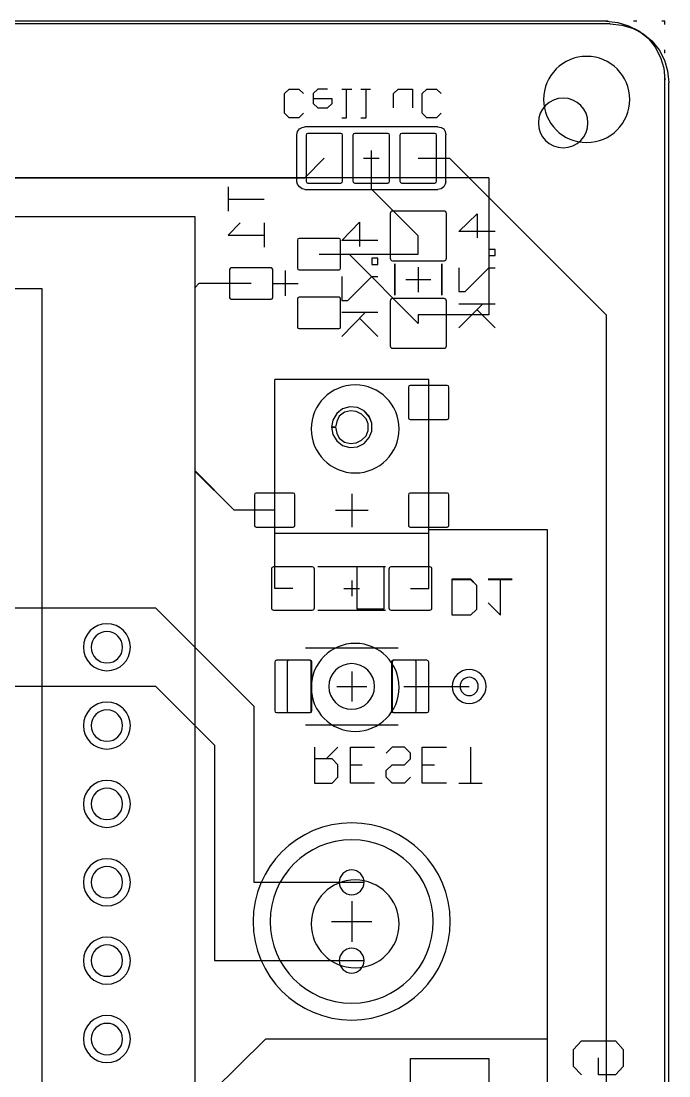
# Model space of a CAD drawing. Extents: x 82 to 213, y 78 to 137.
# Drawn here: x 191.46 to 212.47, y 102.75 to 136.94 of the extents above; entities that cross this region are included whole.
import ezdxf

# ---------------------------------------------------------------- set-up
doc = ezdxf.new("R2010")
doc.units = 0
for name, color, linetype in [('Circuit_2013-04-18', 7, 'CONTINUOUS'), ('Circuit_2013-08-08', 7, 'CONTINUOUS'), ('Cutout', 7, 'CONTINUOUS'), ('Holes', 7, 'CONTINUOUS'), ('Holes_Screws', 7, 'CONTINUOUS')]:
    doc.layers.add(name, color=color, linetype=linetype)

msp = doc.modelspace()

# ---------------------------------------------------------------- linework, layer by layer
at = {"layer": 'Circuit_2013-04-18', "color": 7}
for points in [[(210.439, 136.941278), (83.481333, 136.941278)], [(210.439, 136.941278), (210.82, 136.898944), (211.158667, 136.793111), (211.497333, 136.623778), (211.793667, 136.390944), (212.0265, 136.094611), (212.195833, 135.755944), (212.301667, 135.417278), (212.344, 135.036278)], [(212.344, 80.468611), (212.344, 135.036278)], [(209.846333, 133.639278), (209.846333, 133.639278)], [(203.432833, 130.701344), (203.432833, 129.253544), (203.432833, 129.253544)], [(205.180353, 130.781778), (203.505647, 130.781778)], [(205.253167, 129.253544), (205.253167, 130.701344)], [(200.427167, 129.841978), (200.427167, 128.927578), (200.427167, 128.927578)], [(201.775272, 129.892778), (200.476062, 129.892778)], [(201.824167, 128.927578), (201.824167, 129.841978)], [(199.573938, 128.940278), (198.274728, 128.940278)], [(203.505647, 129.173111), (205.180353, 129.173111)], [(204.343, 128.961444), (204.343, 128.178278)], [(198.225833, 128.889478), (198.225833, 127.975078), (198.225833, 127.975078)], [(199.622833, 127.975078), (199.622833, 128.889478)], [(200.025, 128.855611), (200.025, 128.030111)], [(200.476062, 128.876778), (201.775272, 128.876778)], [(199.601667, 128.432278), (200.448333, 128.432278)], [(203.940833, 128.559278), (204.745167, 128.559278)], [(198.274728, 127.924278), (199.573938, 127.924278)], [(200.427167, 127.936978), (200.427167, 127.022578), (200.427167, 127.022578)], [(201.775272, 127.987778), (200.476062, 127.987778)], [(201.824167, 127.022578), (201.824167, 127.936978)], [(205.180353, 127.945444), (203.505647, 127.945444)], [(203.432833, 127.865011), (203.432833, 126.417211), (203.432833, 126.417211)], [(205.253167, 126.417211), (205.253167, 127.865011)], [(200.476062, 126.971778), (201.775272, 126.971778)], [(203.505647, 126.336778), (205.180353, 126.336778)], [(204.0255, 125.075244), (204.0255, 124.084644), (204.0255, 124.084644)], [(205.28534, 125.130278), (204.077993, 125.130278)], [(205.337833, 124.084644), (205.337833, 125.075244)], [(201.527833, 123.775611), (201.570167, 123.542778), (201.697167, 123.331111), (201.887667, 123.182944), (202.1205, 123.119444), (202.3745, 123.140611), (202.586167, 123.246444), (202.7555, 123.436944), (202.840167, 123.648611), (202.840167, 123.902611), (202.7555, 124.135444), (202.586167, 124.304778), (202.3745, 124.410611), (202.1205, 124.431778), (201.887667, 124.368278), (201.697167, 124.220111), (201.570167, 124.008444), (201.527833, 123.775611), (201.654833, 123.775611), (201.697167, 123.585111), (201.781833, 123.415778), (201.951167, 123.288778), (202.141667, 123.246444), (202.332167, 123.267611), (202.5015, 123.352278), (202.649667, 123.500444), (202.713167, 123.669778), (202.713167, 123.881444), (202.649667, 124.050778), (202.5015, 124.198944), (202.332167, 124.283611), (202.141667, 124.304778), (201.951167, 124.262444), (201.781833, 124.135444), (201.697167, 123.966111), (201.654833, 123.775611), (201.527833, 123.775611), (201.527833, 123.775611)], [(204.077993, 124.029611), (205.28534, 124.029611)], [(199.030167, 121.582744), (199.030167, 120.592144), (199.030167, 120.592144)], [(200.290007, 121.637778), (199.08266, 121.637778)], [(200.3425, 120.592144), (200.3425, 121.582744)], [(202.184, 121.616611), (202.184, 120.537111)], [(204.0255, 121.582744), (204.0255, 120.592144), (204.0255, 120.592144)], [(205.28534, 121.637778), (204.077993, 121.637778)], [(205.337833, 120.592144), (205.337833, 121.582744)], [(201.654833, 121.087444), (202.713167, 121.087444)], [(199.08266, 120.537111), (200.290007, 120.537111)], [(204.077993, 120.537111), (205.28534, 120.537111)], [(199.5805, 119.176094), (199.5805, 117.918794), (199.5805, 117.918794)], [(200.90765, 119.245944), (199.65035, 119.245944)], [(200.9775, 117.918794), (200.9775, 119.176094)], [(202.353333, 117.891278), (203.242333, 117.891278), (203.242333, 119.245944), (202.353333, 119.245944), (202.353333, 117.891278), (202.353333, 117.891278)], [(203.3905, 119.176094), (203.3905, 117.918794), (203.3905, 117.918794)], [(204.71765, 119.245944), (203.46035, 119.245944)], [(204.7875, 117.918794), (204.7875, 119.176094)], [(202.184, 118.801444), (202.184, 118.293444)], [(201.93, 118.547444), (202.438, 118.547444)], [(199.65035, 117.848944), (200.90765, 117.848944)], [(203.46035, 117.848944), (204.71765, 117.848944)], [(194.7545, 116.642444), (194.7545, 116.642444)], [(195.0085, 116.642444), (195.0085, 116.642444)], [(200.0885, 116.168311), (200.0885, 114.576578), (200.0885, 114.576578)], [(200.840552, 116.219111), (200.140782, 116.219111)], [(200.892833, 114.576578), (200.892833, 116.168311)], [(203.475167, 116.168311), (203.475167, 114.576578), (203.475167, 114.576578)], [(204.227218, 116.219111), (203.527448, 116.219111)], [(204.2795, 114.576578), (204.2795, 116.168311)], [(202.184, 115.859278), (202.184, 114.885611)], [(201.697167, 115.372444), (202.670833, 115.372444)], [(206.290333, 115.372444), (206.290333, 115.372444)], [(206.544333, 115.372444), (206.544333, 115.372444)], [(200.140782, 114.525778), (200.840552, 114.525778)], [(203.527448, 114.525778), (204.227218, 114.525778)], [(194.7545, 114.102444), (194.7545, 114.102444)], [(195.0085, 114.102444), (195.0085, 114.102444)], [(194.7545, 111.562444), (194.7545, 111.562444)], [(195.0085, 111.562444), (195.0085, 111.562444)], [(194.7545, 109.022444), (194.7545, 109.022444)], [(195.0085, 109.022444), (195.0085, 109.022444)], [(202.184, 108.408611), (202.184, 107.096278)], [(201.527833, 107.752444), (202.840167, 107.752444)], [(194.7545, 106.482444), (194.7545, 106.482444)], [(195.0085, 106.482444), (195.0085, 106.482444)], [(194.7545, 103.942444), (194.7545, 103.942444)], [(195.0085, 103.942444), (195.0085, 103.942444)]]:
    msp.add_lwpolyline(points, dxfattribs=at)
at = {"layer": 'Circuit_2013-04-18', "color": 1}
for points in [[(192.193333, 136.941278), (192.0875, 136.941278)], [(193.1035, 136.941278), (193.018833, 136.941278)], [(194.034833, 136.941278), (193.929, 136.941278)], [(194.945, 136.941278), (194.839167, 136.941278)], [(195.855167, 136.941278), (195.749333, 136.941278)], [(196.7865, 136.941278), (196.680667, 136.941278)], [(197.696667, 136.941278), (197.590833, 136.941278)], [(198.606833, 136.941278), (198.501, 136.941278)], [(199.517, 136.941278), (199.411167, 136.941278)], [(200.448333, 136.941278), (200.3425, 136.941278)], [(201.3585, 136.941278), (201.252667, 136.941278)], [(202.268667, 136.941278), (202.162833, 136.941278)], [(203.178833, 136.941278), (203.073, 136.941278)], [(204.110167, 136.941278), (204.004333, 136.941278)], [(205.020333, 136.941278), (204.9145, 136.941278)], [(205.9305, 136.941278), (205.824667, 136.941278)], [(206.840667, 136.941278), (206.756, 136.941278)], [(207.772, 136.941278), (207.666167, 136.941278)], [(208.682167, 136.941278), (208.576333, 136.941278)], [(209.592333, 136.941278), (209.4865, 136.941278)], [(210.5025, 136.941278), (210.417833, 136.941278)], [(211.433833, 136.941278), (211.328, 136.941278)], [(212.344, 136.835444), (212.344, 136.941278), (212.238167, 136.941278)], [(212.344, 135.904111), (212.344, 136.009944)], [(212.344, 134.972778), (212.344, 135.099778)], [(212.344, 134.062611), (212.344, 134.168444)], [(212.344, 133.131278), (212.344, 133.237111)], [(212.344, 132.199944), (212.344, 132.326944)], [(206.629, 131.861278), (160.549167, 131.861278)], [(206.629, 131.861278), (206.629, 127.416278), (204.343, 127.416278), (204.343, 127.141111)], [(198.1835, 131.564944), (198.1835, 130.781778)], [(212.344, 131.289778), (212.344, 131.395611)], [(199.347667, 131.162778), (198.1835, 131.162778)], [(206.840667, 130.125611), (205.655333, 130.125611), (206.248, 130.697111), (206.248, 129.913944)], [(197.104, 84.913611), (197.104, 130.591278), (151.405167, 130.591278), (151.405167, 84.913611), (197.104, 84.913611)], [(198.5645, 130.400778), (198.1835, 129.998611), (199.347667, 129.998611)], [(199.347667, 130.400778), (199.347667, 129.617611)], [(212.344, 130.358444), (212.344, 130.464278)], [(201.125667, 129.384778), (204.343, 129.384778), (204.343, 129.977444)], [(206.840667, 129.532944), (206.629, 129.532944), (206.629, 129.342444), (206.840667, 129.342444), (206.840667, 129.532944)], [(212.344, 129.427111), (212.344, 129.532944)], [(203.581, 128.051278), (203.581, 129.067278)], [(205.105, 128.051278), (205.105, 129.067278)], [(205.655333, 128.940278), (205.655333, 128.178278), (205.867, 128.178278), (206.629, 128.940278), (206.840667, 128.940278)], [(212.344, 128.495778), (212.344, 128.622778)], [(199.686333, 121.087444), (198.374, 121.087444), (197.104, 122.357444), (197.104, 128.305278), (197.231, 128.432278)], [(198.924333, 128.432278), (197.231, 128.432278)], [(205.655333, 127.776111), (206.840667, 127.776111)], [(206.4385, 127.776111), (205.655333, 126.992944)], [(206.248, 127.585611), (206.840667, 126.992944)], [(212.344, 127.585611), (212.344, 127.691444)], [(212.344, 126.654278), (212.344, 126.760111)], [(212.344, 125.722944), (212.344, 125.849944)], [(199.686333, 120.325444), (199.686333, 125.320778)], [(204.681667, 125.320778), (199.686333, 125.320778)], [(204.681667, 120.325444), (204.681667, 125.320778)], [(212.344, 124.812778), (212.344, 124.918611)], [(212.344, 123.881444), (212.344, 123.987278)], [(212.344, 122.950111), (212.344, 123.077111)], [(212.344, 122.039944), (212.344, 122.145778)], [(200.279, 118.547444), (199.686333, 118.547444), (199.686333, 121.087444)], [(208.534, 120.452444), (204.681667, 120.452444), (204.681667, 121.087444)], [(212.344, 121.108611), (212.344, 121.214444)], [(204.089, 118.547444), (204.681667, 118.547444), (204.681667, 120.452444)], [(208.534, 103.942444), (208.534, 120.452444)], [(204.681667, 120.325444), (199.686333, 120.325444)], [(212.344, 120.177278), (212.344, 120.304278)], [(212.344, 119.267111), (212.344, 119.372944)], [(203.284667, 119.245944), (201.083333, 119.245944)], [(205.443667, 117.679611), (205.443667, 118.864944), (206.036333, 118.864944), (206.226833, 118.653278), (206.226833, 117.870111), (206.036333, 117.679611), (205.443667, 117.679611)], [(206.607833, 118.081778), (207.01, 117.679611), (207.01, 118.864944)], [(206.607833, 118.864944), (207.391, 118.864944)], [(212.344, 118.335778), (212.344, 118.441611)], [(195.834, 117.912444), (181.864, 117.912444), (172.995167, 109.022444)], [(195.834, 117.912444), (199.009, 114.737444), (199.009, 109.022444), (202.184, 109.022444)], [(201.083333, 117.848944), (203.284667, 117.848944)], [(212.344, 117.404444), (212.344, 117.510278)], [(200.681167, 116.621278), (203.686833, 116.621278)], [(212.344, 116.473111), (212.344, 116.600111)], [(212.344, 115.562944), (212.344, 115.668778)], [(195.834, 115.372444), (181.229, 115.372444), (172.995167, 107.117444)], [(195.834, 115.372444), (197.739, 113.467444), (197.739, 106.482444), (202.184, 106.482444)], [(202.924833, 115.372444), (202.924833, 115.372444)], [(203.877333, 115.372444), (205.994, 115.372444)], [(212.344, 114.631611), (212.344, 114.737444)], [(200.681167, 114.123611), (203.686833, 114.123611)], [(212.344, 113.700278), (212.344, 113.827278)], [(200.9775, 113.403944), (200.9775, 112.239778), (201.549, 112.239778), (201.7395, 112.430278), (201.7395, 112.832444), (201.549, 113.022944), (200.9775, 113.022944)], [(201.3585, 113.022944), (201.7395, 113.403944)], [(202.924833, 112.239778), (202.141667, 112.239778), (202.141667, 113.403944), (202.924833, 113.403944)], [(204.089, 112.430278), (203.8985, 112.239778), (203.496333, 112.239778), (203.305833, 112.430278), (203.305833, 112.641944), (203.496333, 112.832444), (203.8985, 112.832444), (204.089, 113.022944), (204.089, 113.213444), (203.8985, 113.403944), (203.496333, 113.403944), (203.305833, 113.213444)], [(205.253167, 112.239778), (204.47, 112.239778), (204.47, 113.403944), (205.253167, 113.403944)], [(206.036333, 113.403944), (206.036333, 112.239778)], [(212.344, 112.790111), (212.344, 112.895944)], [(202.141667, 112.832444), (202.522667, 112.832444)], [(204.47, 112.832444), (204.872167, 112.832444)], [(205.655333, 112.239778), (206.417333, 112.239778)], [(212.344, 111.858778), (212.344, 111.964611)], [(212.344, 110.927444), (212.344, 111.054444)], [(212.344, 110.017278), (212.344, 110.123111)], [(212.344, 109.085944), (212.344, 109.191778)], [(212.344, 108.154611), (212.344, 108.281611)], [(204.829833, 107.752444), (204.829833, 107.752444)], [(205.380167, 107.752444), (205.380167, 107.752444)], [(212.344, 107.244444), (212.344, 107.350278)], [(212.344, 106.313111), (212.344, 106.418944)], [(212.344, 105.381778), (212.344, 105.487611)], [(212.344, 104.450444), (212.344, 104.577444)], [(208.534, 87.453611), (208.534, 103.942444), (199.39, 103.942444), (194.2465, 98.862444)], [(209.634667, 102.778278), (209.380667, 103.053444), (209.380667, 103.603778), (209.634667, 103.878944), (210.735333, 103.878944), (210.989333, 103.603778), (210.989333, 103.053444), (210.735333, 102.778278), (210.185, 102.778278), (210.185, 103.328611)], [(212.344, 103.540278), (212.344, 103.646111)], [(204.089, 100.767444), (204.089, 103.307444), (206.629, 103.307444), (206.629, 100.767444)]]:
    msp.add_lwpolyline(points, dxfattribs=at)
at = {"layer": 'Circuit_2013-04-18', "color": 3}
for points in [[(201.803, 109.022444), (202.586167, 109.022444), (202.586167, 109.022444)], [(201.803, 106.482444), (202.586167, 106.482444), (202.586167, 106.482444)]]:
    msp.add_lwpolyline(points, dxfattribs=at)
at = {"layer": 'Circuit_2013-04-18', "color": 7}
for points in [[(209.042, 134.443611), (208.597779, 134.443611), (208.237667, 134.083498), (208.237667, 133.639278)], [(209.846333, 133.639278), (209.846333, 134.083498), (209.486221, 134.443611), (209.042, 134.443611)], [(208.237667, 133.639278), (208.237667, 133.195057), (208.597779, 132.834944), (209.042, 132.834944)], [(209.042, 132.834944), (209.486221, 132.834944), (209.846333, 133.195057), (209.846333, 133.639278)], [(203.505647, 130.781778), (203.465433, 130.781778), (203.432833, 130.745766), (203.432833, 130.701344)], [(205.253167, 130.701344), (205.253167, 130.745766), (205.220567, 130.781778), (205.180353, 130.781778)], [(200.476062, 129.892778), (200.449053, 129.892778), (200.427167, 129.870031), (200.427167, 129.841978)], [(201.824167, 129.841978), (201.824167, 129.870031), (201.802266, 129.892778), (201.775272, 129.892778)], [(198.274728, 128.940278), (198.24772, 128.940278), (198.225833, 128.917531), (198.225833, 128.889478)], [(199.622833, 128.889478), (199.622833, 128.917531), (199.600933, 128.940278), (199.573938, 128.940278)], [(200.427167, 128.927578), (200.427167, 128.899525), (200.449067, 128.876778), (200.476062, 128.876778)], [(201.775272, 128.876778), (201.80228, 128.876778), (201.824167, 128.899525), (201.824167, 128.927578)], [(203.432833, 129.253544), (203.432833, 129.209123), (203.465433, 129.173111), (203.505647, 129.173111)], [(205.180353, 129.173111), (205.220567, 129.173111), (205.253167, 129.209123), (205.253167, 129.253544)], [(198.225833, 127.975078), (198.225833, 127.947025), (198.247734, 127.924278), (198.274728, 127.924278)], [(199.573938, 127.924278), (199.600947, 127.924278), (199.622833, 127.947025), (199.622833, 127.975078)], [(200.476062, 127.987778), (200.449053, 127.987778), (200.427167, 127.965031), (200.427167, 127.936978)], [(201.824167, 127.936978), (201.824167, 127.965031), (201.802266, 127.987778), (201.775272, 127.987778)], [(203.505647, 127.945444), (203.465433, 127.945444), (203.432833, 127.909433), (203.432833, 127.865011)], [(205.253167, 127.865011), (205.253167, 127.909433), (205.220567, 127.945444), (205.180353, 127.945444)], [(200.427167, 127.022578), (200.427167, 126.994525), (200.449067, 126.971778), (200.476062, 126.971778)], [(201.775272, 126.971778), (201.80228, 126.971778), (201.824167, 126.994525), (201.824167, 127.022578)], [(203.432833, 126.417211), (203.432833, 126.372789), (203.465433, 126.336778), (203.505647, 126.336778)], [(205.180353, 126.336778), (205.220567, 126.336778), (205.253167, 126.372789), (205.253167, 126.417211)], [(204.077993, 125.130278), (204.049001, 125.130278), (204.0255, 125.10564), (204.0255, 125.075244)], [(205.337833, 125.075244), (205.337833, 125.105637), (205.314324, 125.130278), (205.28534, 125.130278)], [(204.0255, 124.084644), (204.0255, 124.054249), (204.049009, 124.029611), (204.077993, 124.029611)], [(205.28534, 124.029611), (205.314333, 124.029611), (205.337833, 124.054249), (205.337833, 124.084644)], [(199.08266, 121.637778), (199.053667, 121.637778), (199.030167, 121.61314), (199.030167, 121.582744)], [(200.3425, 121.582744), (200.3425, 121.613137), (200.318991, 121.637778), (200.290007, 121.637778)], [(204.077993, 121.637778), (204.049001, 121.637778), (204.0255, 121.61314), (204.0255, 121.582744)], [(205.337833, 121.582744), (205.337833, 121.613137), (205.314324, 121.637778), (205.28534, 121.637778)], [(199.030167, 120.592144), (199.030167, 120.561749), (199.053676, 120.537111), (199.08266, 120.537111)], [(200.290007, 120.537111), (200.318999, 120.537111), (200.3425, 120.561749), (200.3425, 120.592144)], [(204.0255, 120.592144), (204.0255, 120.561749), (204.049009, 120.537111), (204.077993, 120.537111)], [(205.28534, 120.537111), (205.314333, 120.537111), (205.337833, 120.561749), (205.337833, 120.592144)], [(199.65035, 119.245944), (199.611773, 119.245944), (199.5805, 119.214671), (199.5805, 119.176094)], [(200.9775, 119.176094), (200.9775, 119.214671), (200.946227, 119.245944), (200.90765, 119.245944)], [(203.46035, 119.245944), (203.421773, 119.245944), (203.3905, 119.214671), (203.3905, 119.176094)], [(204.7875, 119.176094), (204.7875, 119.214671), (204.756227, 119.245944), (204.71765, 119.245944)], [(199.5805, 117.918794), (199.5805, 117.880217), (199.611773, 117.848944), (199.65035, 117.848944)], [(200.90765, 117.848944), (200.946227, 117.848944), (200.9775, 117.880217), (200.9775, 117.918794)], [(203.3905, 117.918794), (203.3905, 117.880217), (203.421773, 117.848944), (203.46035, 117.848944)], [(204.71765, 117.848944), (204.756227, 117.848944), (204.7875, 117.880217), (204.7875, 117.918794)], [(194.2465, 117.404444), (193.825659, 117.404444), (193.4845, 117.063286), (193.4845, 116.642444)], [(195.0085, 116.642444), (195.0085, 117.063286), (194.667341, 117.404444), (194.2465, 117.404444)], [(194.2465, 117.150444), (193.96594, 117.150444), (193.7385, 116.923004), (193.7385, 116.642444)], [(194.7545, 116.642444), (194.7545, 116.923004), (194.52706, 117.150444), (194.2465, 117.150444)], [(193.4845, 116.642444), (193.4845, 116.221603), (193.825659, 115.880444), (194.2465, 115.880444)], [(193.7385, 116.642444), (193.7385, 116.361885), (193.96594, 116.134444), (194.2465, 116.134444)], [(194.2465, 115.880444), (194.667341, 115.880444), (195.0085, 116.221603), (195.0085, 116.642444)], [(194.2465, 116.134444), (194.52706, 116.134444), (194.7545, 116.361885), (194.7545, 116.642444)], [(200.140782, 116.219111), (200.111908, 116.219111), (200.0885, 116.196364), (200.0885, 116.168311)], [(200.892833, 116.168311), (200.892833, 116.196364), (200.869437, 116.219111), (200.840552, 116.219111)], [(203.527448, 116.219111), (203.498574, 116.219111), (203.475167, 116.196364), (203.475167, 116.168311)], [(204.2795, 116.168311), (204.2795, 116.196364), (204.256104, 116.219111), (204.227218, 116.219111)], [(205.994, 115.922778), (205.690058, 115.922778), (205.443667, 115.676384), (205.443667, 115.372444)], [(206.544333, 115.372444), (206.544333, 115.676384), (206.297939, 115.922778), (205.994, 115.922778)], [(205.994, 115.668778), (205.830339, 115.668778), (205.697667, 115.536105), (205.697667, 115.372444)], [(206.290333, 115.372444), (206.290333, 115.536105), (206.157661, 115.668778), (205.994, 115.668778)], [(205.443667, 115.372444), (205.443667, 115.068502), (205.690058, 114.822111), (205.994, 114.822111)], [(205.697667, 115.372444), (205.697667, 115.208784), (205.830339, 115.076111), (205.994, 115.076111)], [(205.994, 114.822111), (206.297939, 114.822111), (206.544333, 115.068502), (206.544333, 115.372444)], [(205.994, 115.076111), (206.157661, 115.076111), (206.290333, 115.208784), (206.290333, 115.372444)], [(194.2465, 114.864444), (193.825659, 114.864444), (193.4845, 114.523286), (193.4845, 114.102444)], [(194.2465, 114.610444), (193.96594, 114.610444), (193.7385, 114.383004), (193.7385, 114.102444)], [(195.0085, 114.102444), (195.0085, 114.523286), (194.667341, 114.864444), (194.2465, 114.864444)], [(194.7545, 114.102444), (194.7545, 114.383004), (194.52706, 114.610444), (194.2465, 114.610444)], [(200.0885, 114.576578), (200.0885, 114.548525), (200.111896, 114.525778), (200.140782, 114.525778)], [(200.840552, 114.525778), (200.869426, 114.525778), (200.892833, 114.548525), (200.892833, 114.576578)], [(203.475167, 114.576578), (203.475167, 114.548525), (203.498563, 114.525778), (203.527448, 114.525778)], [(204.227218, 114.525778), (204.256092, 114.525778), (204.2795, 114.548525), (204.2795, 114.576578)], [(193.4845, 114.102444), (193.4845, 113.681603), (193.825659, 113.340444), (194.2465, 113.340444)], [(193.7385, 114.102444), (193.7385, 113.821885), (193.96594, 113.594444), (194.2465, 113.594444)], [(194.2465, 113.340444), (194.667341, 113.340444), (195.0085, 113.681603), (195.0085, 114.102444)], [(194.2465, 113.594444), (194.52706, 113.594444), (194.7545, 113.821885), (194.7545, 114.102444)], [(194.2465, 112.324444), (193.825659, 112.324444), (193.4845, 111.983286), (193.4845, 111.562444)], [(195.0085, 111.562444), (195.0085, 111.983286), (194.667341, 112.324444), (194.2465, 112.324444)], [(194.2465, 112.070444), (193.96594, 112.070444), (193.7385, 111.843004), (193.7385, 111.562444)], [(194.7545, 111.562444), (194.7545, 111.843004), (194.52706, 112.070444), (194.2465, 112.070444)], [(193.4845, 111.562444), (193.4845, 111.141603), (193.825659, 110.800444), (194.2465, 110.800444)], [(193.7385, 111.562444), (193.7385, 111.281885), (193.96594, 111.054444), (194.2465, 111.054444)], [(194.2465, 110.800444), (194.667341, 110.800444), (195.0085, 111.141603), (195.0085, 111.562444)], [(194.2465, 111.054444), (194.52706, 111.054444), (194.7545, 111.281885), (194.7545, 111.562444)], [(194.2465, 109.784444), (193.825659, 109.784444), (193.4845, 109.443286), (193.4845, 109.022444)], [(195.0085, 109.022444), (195.0085, 109.443286), (194.667341, 109.784444), (194.2465, 109.784444)], [(194.2465, 109.530444), (193.96594, 109.530444), (193.7385, 109.303004), (193.7385, 109.022444)], [(194.7545, 109.022444), (194.7545, 109.303004), (194.52706, 109.530444), (194.2465, 109.530444)], [(202.184, 109.424611), (201.961891, 109.424611), (201.781833, 109.244553), (201.781833, 109.022444)], [(202.586167, 109.022444), (202.586167, 109.244553), (202.406109, 109.424611), (202.184, 109.424611)], [(193.4845, 109.022444), (193.4845, 108.601603), (193.825659, 108.260444), (194.2465, 108.260444)], [(193.7385, 109.022444), (193.7385, 108.741885), (193.96594, 108.514444), (194.2465, 108.514444)], [(194.2465, 108.260444), (194.667341, 108.260444), (195.0085, 108.601603), (195.0085, 109.022444)], [(194.2465, 108.514444), (194.52706, 108.514444), (194.7545, 108.741885), (194.7545, 109.022444)], [(201.781833, 109.022444), (201.781833, 108.800333), (201.961891, 108.620278), (202.184, 108.620278)], [(202.184, 108.620278), (202.406109, 108.620278), (202.586167, 108.800333), (202.586167, 109.022444)], [(194.2465, 107.244444), (193.825659, 107.244444), (193.4845, 106.903286), (193.4845, 106.482444)], [(195.0085, 106.482444), (195.0085, 106.903286), (194.667341, 107.244444), (194.2465, 107.244444)], [(194.2465, 106.990444), (193.96594, 106.990444), (193.7385, 106.763004), (193.7385, 106.482444)], [(194.7545, 106.482444), (194.7545, 106.763004), (194.52706, 106.990444), (194.2465, 106.990444)], [(202.184, 106.884611), (201.961891, 106.884611), (201.781833, 106.704553), (201.781833, 106.482444)], [(202.586167, 106.482444), (202.586167, 106.704553), (202.406109, 106.884611), (202.184, 106.884611)], [(193.4845, 106.482444), (193.4845, 106.061603), (193.825659, 105.720444), (194.2465, 105.720444)], [(193.7385, 106.482444), (193.7385, 106.201885), (193.96594, 105.974444), (194.2465, 105.974444)], [(194.2465, 105.720444), (194.667341, 105.720444), (195.0085, 106.061603), (195.0085, 106.482444)], [(194.2465, 105.974444), (194.52706, 105.974444), (194.7545, 106.201885), (194.7545, 106.482444)], [(201.781833, 106.482444), (201.781833, 106.260333), (201.961891, 106.080278), (202.184, 106.080278)], [(202.184, 106.080278), (202.406109, 106.080278), (202.586167, 106.260333), (202.586167, 106.482444)], [(194.2465, 104.704444), (193.825659, 104.704444), (193.4845, 104.363286), (193.4845, 103.942444)], [(195.0085, 103.942444), (195.0085, 104.363286), (194.667341, 104.704444), (194.2465, 104.704444)], [(194.2465, 104.450444), (193.96594, 104.450444), (193.7385, 104.223004), (193.7385, 103.942444)], [(194.7545, 103.942444), (194.7545, 104.223004), (194.52706, 104.450444), (194.2465, 104.450444)], [(193.4845, 103.942444), (193.4845, 103.521603), (193.825659, 103.180444), (194.2465, 103.180444)], [(193.7385, 103.942444), (193.7385, 103.661885), (193.96594, 103.434444), (194.2465, 103.434444)], [(194.2465, 103.180444), (194.667341, 103.180444), (195.0085, 103.521603), (195.0085, 103.942444)], [(194.2465, 103.434444), (194.52706, 103.434444), (194.7545, 103.661885), (194.7545, 103.942444)]]:
    msp.add_open_spline(points, degree=3, dxfattribs=at)
at = {"layer": 'Circuit_2013-04-18', "color": 1}
for points in [[(202.184, 116.113278), (201.774848, 116.113278), (201.443167, 115.781596), (201.443167, 115.372444)], [(202.924833, 115.372444), (202.924833, 115.781596), (202.593152, 116.113278), (202.184, 116.113278)], [(201.443167, 115.372444), (201.443167, 114.963293), (201.774848, 114.631611), (202.184, 114.631611)], [(202.184, 114.631611), (202.593152, 114.631611), (202.924833, 114.963293), (202.924833, 115.372444)], [(202.184, 110.948611), (200.418804, 110.948611), (198.987833, 109.51764), (198.987833, 107.752444)], [(205.380167, 107.752444), (205.380167, 109.51764), (203.949193, 110.948611), (202.184, 110.948611)], [(202.184, 110.398278), (200.722746, 110.398278), (199.538167, 109.213698), (199.538167, 107.752444)], [(204.829833, 107.752444), (204.829833, 109.213698), (203.645254, 110.398278), (202.184, 110.398278)], [(198.987833, 107.752444), (198.987833, 105.987249), (200.418804, 104.556278), (202.184, 104.556278)], [(199.538167, 107.752444), (199.538167, 106.291191), (200.722746, 105.106611), (202.184, 105.106611)], [(202.184, 104.556278), (203.949193, 104.556278), (205.380167, 105.987249), (205.380167, 107.752444)], [(202.184, 105.106611), (203.645254, 105.106611), (204.829833, 106.291191), (204.829833, 107.752444)]]:
    msp.add_open_spline(points, degree=3, dxfattribs=at)
at = {"layer": 'Circuit_2013-08-08', "color": 7}
for points in [[(210.439, 136.941278), (83.481333, 136.941278)], [(210.439, 136.941278), (210.82, 136.898944), (211.158667, 136.793111), (211.497333, 136.623778), (211.793667, 136.390944), (212.0265, 136.094611), (212.195833, 135.755944), (212.301667, 135.417278), (212.344, 135.036278)], [(212.344, 80.468611), (212.344, 135.036278)], [(211.201, 134.401278), (211.201, 134.401278)], [(200.702333, 133.244308), (200.702333, 131.748248), (200.702333, 131.748248)], [(201.8284, 133.300611), (200.7616, 133.300611)], [(201.887667, 131.748248), (201.887667, 133.244308)], [(202.226333, 133.244308), (202.226333, 131.748248), (202.226333, 131.748248)], [(203.3524, 133.300611), (202.2856, 133.300611)], [(203.411667, 131.748248), (203.411667, 133.244308)], [(203.750333, 133.244308), (203.750333, 131.748248), (203.750333, 131.748248)], [(204.8764, 133.300611), (203.8096, 133.300611)], [(204.935667, 131.748248), (204.935667, 133.244308)], [(202.819, 132.750278), (202.819, 132.242278)], [(202.565, 132.496278), (203.073, 132.496278)], [(200.7616, 131.691944), (201.8284, 131.691944)], [(202.2856, 131.691944), (203.3524, 131.691944)], [(203.8096, 131.691944), (204.8764, 131.691944)], [(203.432833, 130.701344), (203.432833, 129.253544), (203.432833, 129.253544)], [(205.180353, 130.781778), (203.505647, 130.781778)], [(205.253167, 129.253544), (205.253167, 130.701344)], [(200.427167, 129.841978), (200.427167, 128.927578), (200.427167, 128.927578)], [(201.775272, 129.892778), (200.476062, 129.892778)], [(201.824167, 128.927578), (201.824167, 129.841978)], [(199.573938, 128.940278), (198.274728, 128.940278)], [(203.505647, 129.173111), (205.180353, 129.173111)], [(204.343, 128.961444), (204.343, 128.157111)], [(198.225833, 128.889478), (198.225833, 127.975078), (198.225833, 127.975078)], [(199.622833, 127.975078), (199.622833, 128.889478)], [(200.025, 128.855611), (200.025, 128.030111)], [(200.476062, 128.876778), (201.775272, 128.876778)], [(199.601667, 128.432278), (200.448333, 128.432278)], [(203.940833, 128.559278), (204.745167, 128.559278)], [(198.274728, 127.924278), (199.573938, 127.924278)], [(200.427167, 127.936978), (200.427167, 127.022578), (200.427167, 127.022578)], [(201.775272, 127.987778), (200.476062, 127.987778)], [(201.824167, 127.022578), (201.824167, 127.936978)], [(205.180353, 127.945444), (203.505647, 127.945444)], [(203.432833, 127.865011), (203.432833, 126.417211), (203.432833, 126.417211)], [(205.253167, 126.417211), (205.253167, 127.865011)], [(200.476062, 126.971778), (201.775272, 126.971778)], [(203.505647, 126.336778), (205.180353, 126.336778)], [(204.0255, 125.075244), (204.0255, 124.084644), (204.0255, 124.084644)], [(205.28534, 125.130278), (204.077993, 125.130278)], [(205.337833, 124.084644), (205.337833, 125.075244)], [(201.527833, 123.775611), (201.570167, 123.542778), (201.697167, 123.331111), (201.887667, 123.182944), (202.1205, 123.119444), (202.3745, 123.140611), (202.586167, 123.246444), (202.7555, 123.436944), (202.840167, 123.648611), (202.840167, 123.902611), (202.7555, 124.114278), (202.586167, 124.304778), (202.3745, 124.410611), (202.1205, 124.431778), (201.887667, 124.368278), (201.697167, 124.220111), (201.570167, 124.008444), (201.527833, 123.775611), (201.654833, 123.775611), (201.697167, 123.585111), (201.781833, 123.415778), (201.951167, 123.288778), (202.141667, 123.246444), (202.332167, 123.267611), (202.5015, 123.352278), (202.649667, 123.500444), (202.713167, 123.669778), (202.713167, 123.881444), (202.649667, 124.050778), (202.5015, 124.198944), (202.332167, 124.283611), (202.141667, 124.304778), (201.951167, 124.262444), (201.781833, 124.135444), (201.697167, 123.966111), (201.654833, 123.775611), (201.527833, 123.775611), (201.527833, 123.775611)], [(204.077993, 124.029611), (205.28534, 124.029611)], [(199.030167, 121.582744), (199.030167, 120.592144), (199.030167, 120.592144)], [(200.290007, 121.637778), (199.08266, 121.637778)], [(200.3425, 120.592144), (200.3425, 121.582744)], [(202.184, 121.616611), (202.184, 120.537111)], [(204.0255, 121.582744), (204.0255, 120.592144), (204.0255, 120.592144)], [(205.28534, 121.637778), (204.077993, 121.637778)], [(205.337833, 120.592144), (205.337833, 121.582744)], [(201.654833, 121.087444), (202.713167, 121.087444)], [(199.08266, 120.537111), (200.290007, 120.537111)], [(204.077993, 120.537111), (205.28534, 120.537111)], [(199.5805, 119.176094), (199.5805, 117.918794), (199.5805, 117.918794)], [(200.90765, 119.245944), (199.65035, 119.245944)], [(200.9775, 117.918794), (200.9775, 119.176094)], [(202.353333, 117.891278), (203.242333, 117.891278), (203.242333, 119.245944), (202.353333, 119.245944), (202.353333, 117.891278), (202.353333, 117.891278)], [(203.3905, 119.176094), (203.3905, 117.918794), (203.3905, 117.918794)], [(204.71765, 119.245944), (203.46035, 119.245944)], [(204.7875, 117.918794), (204.7875, 119.176094)], [(202.184, 118.801444), (202.184, 118.293444)], [(201.93, 118.547444), (202.438, 118.547444)], [(199.65035, 117.848944), (200.90765, 117.848944)], [(203.46035, 117.848944), (204.71765, 117.848944)], [(194.7545, 116.642444), (194.7545, 116.642444)], [(195.0085, 116.642444), (195.0085, 116.642444)], [(199.686333, 116.159844), (199.686333, 114.585044), (199.686333, 114.585044)], [(200.8124, 116.219111), (199.7456, 116.219111)], [(200.871667, 114.585044), (200.871667, 116.159844)], [(203.496333, 116.159844), (203.496333, 114.585044), (203.496333, 114.585044)], [(204.6224, 116.219111), (203.5556, 116.219111)], [(204.681667, 114.585044), (204.681667, 116.159844)], [(202.184, 115.859278), (202.184, 114.885611)], [(201.697167, 115.372444), (202.670833, 115.372444)], [(206.290333, 115.372444), (206.290333, 115.372444)], [(206.544333, 115.372444), (206.544333, 115.372444)], [(199.7456, 114.525778), (200.8124, 114.525778)], [(203.5556, 114.525778), (204.6224, 114.525778)], [(194.7545, 114.102444), (194.7545, 114.102444)], [(195.0085, 114.102444), (195.0085, 114.102444)], [(194.7545, 111.562444), (194.7545, 111.562444)], [(195.0085, 111.562444), (195.0085, 111.562444)], [(194.7545, 109.022444), (194.7545, 109.022444)], [(195.0085, 109.022444), (195.0085, 109.022444)], [(202.184, 108.408611), (202.184, 107.096278)], [(201.527833, 107.752444), (202.840167, 107.752444)], [(194.7545, 106.482444), (194.7545, 106.482444)], [(195.0085, 106.482444), (195.0085, 106.482444)], [(194.7545, 103.942444), (194.7545, 103.942444)], [(195.0085, 103.942444), (195.0085, 103.942444)]]:
    msp.add_lwpolyline(points, dxfattribs=at)
at = {"layer": 'Circuit_2013-08-08', "color": 1}
for points in [[(192.193333, 136.941278), (192.0875, 136.941278)], [(193.1035, 136.941278), (193.018833, 136.941278)], [(194.034833, 136.941278), (193.929, 136.941278)], [(194.945, 136.941278), (194.839167, 136.941278)], [(195.855167, 136.941278), (195.749333, 136.941278)], [(196.7865, 136.941278), (196.680667, 136.941278)], [(197.696667, 136.941278), (197.590833, 136.941278)], [(198.606833, 136.941278), (198.501, 136.941278)], [(199.517, 136.941278), (199.411167, 136.941278)], [(200.448333, 136.941278), (200.3425, 136.941278)], [(201.3585, 136.941278), (201.252667, 136.941278)], [(202.268667, 136.941278), (202.162833, 136.941278)], [(203.178833, 136.941278), (203.073, 136.941278)], [(204.110167, 136.941278), (204.004333, 136.941278)], [(205.020333, 136.941278), (204.9145, 136.941278)], [(205.9305, 136.941278), (205.824667, 136.941278)], [(206.840667, 136.941278), (206.756, 136.941278)], [(207.772, 136.941278), (207.666167, 136.941278)], [(208.682167, 136.941278), (208.576333, 136.941278)], [(209.592333, 136.941278), (209.4865, 136.941278)], [(210.5025, 136.941278), (210.417833, 136.941278)], [(211.433833, 136.941278), (211.328, 136.941278)], [(212.344, 136.835444), (212.344, 136.941278), (212.238167, 136.941278)], [(212.344, 135.904111), (212.344, 136.009944)], [(212.344, 134.972778), (212.344, 135.099778)], [(200.617667, 133.956778), (200.4695, 133.808611), (200.152, 133.808611), (200.003833, 133.956778), (200.003833, 134.591778), (200.152, 134.739944), (200.4695, 134.739944), (200.617667, 134.591778)], [(201.400833, 134.739944), (201.083333, 134.739944), (200.935167, 134.591778), (200.935167, 134.274278), (201.083333, 134.126111), (201.400833, 134.126111), (201.549, 134.274278), (201.549, 134.422444), (200.935167, 134.422444)], [(201.8665, 133.808611), (202.014667, 133.808611), (202.014667, 134.739944)], [(201.8665, 134.739944), (202.184, 134.739944)], [(202.480333, 133.808611), (202.649667, 133.808611), (202.649667, 134.739944)], [(202.480333, 134.739944), (202.797833, 134.739944)], [(203.538667, 134.126111), (203.538667, 134.591778), (203.686833, 134.739944), (204.1525, 134.739944), (204.1525, 134.126111)], [(205.083833, 133.956778), (204.935667, 133.808611), (204.618167, 133.808611), (204.47, 133.956778), (204.47, 134.591778), (204.618167, 134.739944), (204.935667, 134.739944), (205.083833, 134.591778)], [(212.344, 134.062611), (212.344, 134.168444)], [(200.406, 133.258278), (200.427167, 133.364111), (200.490667, 133.448778), (200.575333, 133.491111), (200.66, 133.512278)], [(204.978, 133.512278), (200.66, 133.512278)], [(204.978, 133.512278), (205.083833, 133.491111), (205.1685, 133.448778), (205.210833, 133.364111), (205.232, 133.258278)], [(200.66, 131.480278), (200.575333, 131.501444), (200.490667, 131.564944), (200.427167, 131.649611), (200.406, 131.734278), (200.406, 133.258278)], [(205.232, 131.734278), (205.232, 133.258278)], [(212.344, 133.131278), (212.344, 133.237111)], [(160.549167, 131.861278), (200.66, 131.861278), (201.295, 132.496278)], [(202.819, 132.496278), (202.819, 131.501444), (204.343, 129.977444)], [(204.343, 132.496278), (205.359, 132.496278), (210.439, 127.416278)], [(212.344, 132.199944), (212.344, 132.326944)], [(205.232, 131.734278), (205.210833, 131.649611), (205.1685, 131.564944), (205.083833, 131.501444), (204.978, 131.480278)], [(198.1835, 131.564944), (198.1835, 130.781778)], [(200.66, 131.480278), (204.978, 131.480278)], [(212.344, 131.289778), (212.344, 131.395611)], [(199.347667, 131.162778), (198.1835, 131.162778)], [(197.104, 84.913611), (197.104, 130.591278), (151.405167, 130.591278), (151.405167, 84.913611), (197.104, 84.913611)], [(198.5645, 130.400778), (198.1835, 129.998611), (199.347667, 129.998611)], [(199.347667, 130.400778), (199.347667, 129.617611)], [(203.030667, 129.829278), (201.8665, 129.829278), (202.438, 130.421944), (202.438, 129.638778)], [(212.344, 130.358444), (212.344, 130.464278)], [(201.125667, 129.384778), (202.099333, 129.384778), (204.343, 127.141111)], [(203.030667, 129.257778), (202.840167, 129.257778), (202.840167, 129.046111), (203.030667, 129.046111), (203.030667, 129.257778)], [(212.344, 129.427111), (212.344, 129.532944)], [(203.581, 129.067278), (203.581, 128.051278)], [(205.105, 129.067278), (205.105, 128.051278)], [(201.8665, 128.665111), (201.8665, 127.881944), (202.057, 127.881944), (202.840167, 128.665111), (203.030667, 128.665111)], [(212.344, 128.495778), (212.344, 128.622778)], [(199.686333, 121.087444), (198.374, 121.087444), (197.104, 122.336278), (197.104, 128.305278), (197.231, 128.432278)], [(198.924333, 128.432278), (197.231, 128.432278)], [(212.344, 127.585611), (212.344, 127.691444)], [(201.8665, 127.500944), (203.030667, 127.500944)], [(202.6285, 127.500944), (201.8665, 126.717778)], [(202.438, 127.310444), (203.030667, 126.717778)], [(210.439, 127.416278), (210.439, 84.278611)], [(212.344, 126.654278), (212.344, 126.760111)], [(212.344, 125.722944), (212.344, 125.849944)], [(199.686333, 120.325444), (199.686333, 125.320778)], [(204.681667, 125.320778), (199.686333, 125.320778)], [(204.681667, 120.325444), (204.681667, 125.320778)], [(212.344, 124.812778), (212.344, 124.918611)], [(212.344, 123.881444), (212.344, 123.987278)], [(212.344, 122.950111), (212.344, 123.077111)], [(212.344, 122.039944), (212.344, 122.145778)], [(200.279, 118.547444), (199.686333, 118.547444), (199.686333, 121.087444)], [(208.534, 120.452444), (204.681667, 120.452444), (204.681667, 121.087444)], [(212.344, 121.108611), (212.344, 121.214444)], [(204.089, 118.547444), (204.681667, 118.547444), (204.681667, 120.452444)], [(208.534, 103.942444), (208.534, 120.452444)], [(204.681667, 120.325444), (199.686333, 120.325444)], [(212.344, 120.177278), (212.344, 120.304278)], [(212.344, 119.245944), (212.344, 119.372944)], [(203.284667, 119.245944), (201.083333, 119.245944)], [(205.443667, 117.679611), (205.443667, 118.843778), (206.036333, 118.843778), (206.226833, 118.653278), (206.226833, 117.870111), (206.036333, 117.679611), (205.443667, 117.679611)], [(206.607833, 118.081778), (207.01, 117.679611), (207.01, 118.843778)], [(206.607833, 118.843778), (207.391, 118.843778)], [(212.344, 118.335778), (212.344, 118.441611)], [(195.834, 117.912444), (181.864, 117.912444), (172.995167, 109.022444)], [(195.834, 117.912444), (199.009, 114.737444), (199.009, 109.022444), (202.184, 109.022444)], [(201.083333, 117.848944), (203.284667, 117.848944)], [(212.344, 117.404444), (212.344, 117.510278)], [(200.681167, 116.621278), (203.686833, 116.621278)], [(212.344, 116.473111), (212.344, 116.600111)], [(212.344, 115.562944), (212.344, 115.668778)], [(195.834, 115.372444), (181.229, 115.372444), (172.995167, 107.117444)], [(195.834, 115.372444), (197.739, 113.467444), (197.739, 106.482444), (202.184, 106.482444)], [(202.924833, 115.372444), (202.924833, 115.372444)], [(204.089, 115.372444), (205.994, 115.372444)], [(212.344, 114.631611), (212.344, 114.737444)], [(200.681167, 114.123611), (203.686833, 114.123611)], [(212.344, 113.700278), (212.344, 113.827278)], [(200.9775, 113.403944), (200.9775, 112.239778), (201.549, 112.239778), (201.7395, 112.430278), (201.7395, 112.832444), (201.549, 113.022944), (200.9775, 113.022944)], [(201.3585, 113.022944), (201.7395, 113.403944)], [(202.924833, 112.239778), (202.141667, 112.239778), (202.141667, 113.403944), (202.924833, 113.403944)], [(204.089, 112.430278), (203.8985, 112.239778), (203.496333, 112.239778), (203.305833, 112.430278), (203.305833, 112.641944), (203.496333, 112.832444), (203.8985, 112.832444), (204.089, 113.022944), (204.089, 113.213444), (203.8985, 113.403944), (203.496333, 113.403944), (203.305833, 113.213444)], [(205.253167, 112.239778), (204.47, 112.239778), (204.47, 113.403944), (205.253167, 113.403944)], [(206.036333, 113.403944), (206.036333, 112.239778)], [(212.344, 112.790111), (212.344, 112.895944)], [(202.141667, 112.832444), (202.522667, 112.832444)], [(204.47, 112.832444), (204.872167, 112.832444)], [(205.655333, 112.239778), (206.417333, 112.239778)], [(212.344, 111.858778), (212.344, 111.964611)], [(212.344, 110.927444), (212.344, 111.054444)], [(212.344, 110.017278), (212.344, 110.123111)], [(212.344, 109.085944), (212.344, 109.191778)], [(212.344, 108.154611), (212.344, 108.260444)], [(204.829833, 107.752444), (204.829833, 107.752444)], [(205.380167, 107.752444), (205.380167, 107.752444)], [(212.344, 107.223278), (212.344, 107.350278)], [(212.344, 106.313111), (212.344, 106.418944)], [(212.344, 105.381778), (212.344, 105.487611)], [(212.344, 104.450444), (212.344, 104.577444)], [(208.534, 87.453611), (208.534, 103.942444), (199.39, 103.942444), (194.2465, 98.862444)], [(209.634667, 102.778278), (209.380667, 103.053444), (209.380667, 103.603778), (209.634667, 103.878944), (210.735333, 103.878944), (210.989333, 103.603778), (210.989333, 103.053444), (210.735333, 102.778278), (210.185, 102.778278), (210.185, 103.328611)], [(212.344, 103.540278), (212.344, 103.646111)], [(204.089, 100.767444), (204.089, 103.307444), (206.629, 103.307444), (206.629, 100.767444)]]:
    msp.add_lwpolyline(points, dxfattribs=at)
at = {"layer": 'Circuit_2013-08-08', "color": 3}
for points in [[(201.803, 109.022444), (202.586167, 109.022444), (202.586167, 109.022444)], [(201.803, 106.482444), (202.586167, 106.482444), (202.586167, 106.482444)]]:
    msp.add_lwpolyline(points, dxfattribs=at)
at = {"layer": 'Circuit_2013-08-08', "color": 7}
for points in [[(209.804, 135.798278), (209.032458, 135.798278), (208.407, 135.17282), (208.407, 134.401278)], [(211.201, 134.401278), (211.201, 135.17282), (210.575542, 135.798278), (209.804, 135.798278)], [(208.407, 134.401278), (208.407, 133.629736), (209.032458, 133.004278), (209.804, 133.004278)], [(209.804, 133.004278), (210.575542, 133.004278), (211.201, 133.629736), (211.201, 134.401278)], [(200.7616, 133.300611), (200.728868, 133.300611), (200.702333, 133.275409), (200.702333, 133.244308)], [(201.887667, 133.244308), (201.887667, 133.275403), (201.861138, 133.300611), (201.8284, 133.300611)], [(202.2856, 133.300611), (202.252868, 133.300611), (202.226333, 133.275409), (202.226333, 133.244308)], [(203.411667, 133.244308), (203.411667, 133.275403), (203.385138, 133.300611), (203.3524, 133.300611)], [(203.8096, 133.300611), (203.776868, 133.300611), (203.750333, 133.275409), (203.750333, 133.244308)], [(204.935667, 133.244308), (204.935667, 133.275403), (204.909138, 133.300611), (204.8764, 133.300611)], [(200.702333, 131.748248), (200.702333, 131.717153), (200.728862, 131.691944), (200.7616, 131.691944)], [(201.8284, 131.691944), (201.861132, 131.691944), (201.887667, 131.717147), (201.887667, 131.748248)], [(202.226333, 131.748248), (202.226333, 131.717153), (202.252862, 131.691944), (202.2856, 131.691944)], [(203.3524, 131.691944), (203.385132, 131.691944), (203.411667, 131.717147), (203.411667, 131.748248)], [(203.750333, 131.748248), (203.750333, 131.717153), (203.776862, 131.691944), (203.8096, 131.691944)], [(204.8764, 131.691944), (204.909132, 131.691944), (204.935667, 131.717147), (204.935667, 131.748248)], [(203.505647, 130.781778), (203.465433, 130.781778), (203.432833, 130.745766), (203.432833, 130.701344)], [(205.253167, 130.701344), (205.253167, 130.745766), (205.220567, 130.781778), (205.180353, 130.781778)], [(200.476062, 129.892778), (200.449053, 129.892778), (200.427167, 129.870031), (200.427167, 129.841978)], [(201.824167, 129.841978), (201.824167, 129.870031), (201.802266, 129.892778), (201.775272, 129.892778)], [(198.274728, 128.940278), (198.24772, 128.940278), (198.225833, 128.917531), (198.225833, 128.889478)], [(199.622833, 128.889478), (199.622833, 128.917531), (199.600933, 128.940278), (199.573938, 128.940278)], [(200.427167, 128.927578), (200.427167, 128.899525), (200.449067, 128.876778), (200.476062, 128.876778)], [(201.775272, 128.876778), (201.80228, 128.876778), (201.824167, 128.899525), (201.824167, 128.927578)], [(203.432833, 129.253544), (203.432833, 129.209123), (203.465433, 129.173111), (203.505647, 129.173111)], [(205.180353, 129.173111), (205.220567, 129.173111), (205.253167, 129.209123), (205.253167, 129.253544)], [(198.225833, 127.975078), (198.225833, 127.947025), (198.247734, 127.924278), (198.274728, 127.924278)], [(199.573938, 127.924278), (199.600947, 127.924278), (199.622833, 127.947025), (199.622833, 127.975078)], [(200.476062, 127.987778), (200.449053, 127.987778), (200.427167, 127.965031), (200.427167, 127.936978)], [(201.824167, 127.936978), (201.824167, 127.965031), (201.802266, 127.987778), (201.775272, 127.987778)], [(203.505647, 127.945444), (203.465433, 127.945444), (203.432833, 127.909433), (203.432833, 127.865011)], [(205.253167, 127.865011), (205.253167, 127.909433), (205.220567, 127.945444), (205.180353, 127.945444)], [(200.427167, 127.022578), (200.427167, 126.994525), (200.449067, 126.971778), (200.476062, 126.971778)], [(201.775272, 126.971778), (201.80228, 126.971778), (201.824167, 126.994525), (201.824167, 127.022578)], [(203.432833, 126.417211), (203.432833, 126.372789), (203.465433, 126.336778), (203.505647, 126.336778)], [(205.180353, 126.336778), (205.220567, 126.336778), (205.253167, 126.372789), (205.253167, 126.417211)], [(204.077993, 125.130278), (204.049001, 125.130278), (204.0255, 125.10564), (204.0255, 125.075244)], [(205.337833, 125.075244), (205.337833, 125.105637), (205.314324, 125.130278), (205.28534, 125.130278)], [(204.0255, 124.084644), (204.0255, 124.054249), (204.049009, 124.029611), (204.077993, 124.029611)], [(205.28534, 124.029611), (205.314333, 124.029611), (205.337833, 124.054249), (205.337833, 124.084644)], [(199.08266, 121.637778), (199.053667, 121.637778), (199.030167, 121.61314), (199.030167, 121.582744)], [(200.3425, 121.582744), (200.3425, 121.613137), (200.318991, 121.637778), (200.290007, 121.637778)], [(204.077993, 121.637778), (204.049001, 121.637778), (204.0255, 121.61314), (204.0255, 121.582744)], [(205.337833, 121.582744), (205.337833, 121.613137), (205.314324, 121.637778), (205.28534, 121.637778)], [(199.030167, 120.592144), (199.030167, 120.561749), (199.053676, 120.537111), (199.08266, 120.537111)], [(200.290007, 120.537111), (200.318999, 120.537111), (200.3425, 120.561749), (200.3425, 120.592144)], [(204.0255, 120.592144), (204.0255, 120.561749), (204.049009, 120.537111), (204.077993, 120.537111)], [(205.28534, 120.537111), (205.314333, 120.537111), (205.337833, 120.561749), (205.337833, 120.592144)], [(199.65035, 119.245944), (199.611773, 119.245944), (199.5805, 119.214671), (199.5805, 119.176094)], [(200.9775, 119.176094), (200.9775, 119.214671), (200.946227, 119.245944), (200.90765, 119.245944)], [(203.46035, 119.245944), (203.421773, 119.245944), (203.3905, 119.214671), (203.3905, 119.176094)], [(204.7875, 119.176094), (204.7875, 119.214671), (204.756227, 119.245944), (204.71765, 119.245944)], [(199.5805, 117.918794), (199.5805, 117.880217), (199.611773, 117.848944), (199.65035, 117.848944)], [(200.90765, 117.848944), (200.946227, 117.848944), (200.9775, 117.880217), (200.9775, 117.918794)], [(203.3905, 117.918794), (203.3905, 117.880217), (203.421773, 117.848944), (203.46035, 117.848944)], [(204.71765, 117.848944), (204.756227, 117.848944), (204.7875, 117.880217), (204.7875, 117.918794)], [(194.2465, 117.404444), (193.825659, 117.404444), (193.4845, 117.063286), (193.4845, 116.642444)], [(195.0085, 116.642444), (195.0085, 117.063286), (194.667341, 117.404444), (194.2465, 117.404444)], [(194.2465, 117.150444), (193.96594, 117.150444), (193.7385, 116.923004), (193.7385, 116.642444)], [(194.7545, 116.642444), (194.7545, 116.923004), (194.52706, 117.150444), (194.2465, 117.150444)], [(193.4845, 116.642444), (193.4845, 116.221603), (193.825659, 115.880444), (194.2465, 115.880444)], [(193.7385, 116.642444), (193.7385, 116.361885), (193.96594, 116.134444), (194.2465, 116.134444)], [(194.2465, 115.880444), (194.667341, 115.880444), (195.0085, 116.221603), (195.0085, 116.642444)], [(194.2465, 116.134444), (194.52706, 116.134444), (194.7545, 116.361885), (194.7545, 116.642444)], [(199.7456, 116.219111), (199.712868, 116.219111), (199.686333, 116.192582), (199.686333, 116.159844)], [(200.871667, 116.159844), (200.871667, 116.192577), (200.845138, 116.219111), (200.8124, 116.219111)], [(203.5556, 116.219111), (203.522868, 116.219111), (203.496333, 116.192582), (203.496333, 116.159844)], [(204.681667, 116.159844), (204.681667, 116.192577), (204.655138, 116.219111), (204.6224, 116.219111)], [(205.994, 115.922778), (205.690058, 115.922778), (205.443667, 115.676386), (205.443667, 115.372444)], [(206.544333, 115.372444), (206.544333, 115.676386), (206.297939, 115.922778), (205.994, 115.922778)], [(205.994, 115.668778), (205.830339, 115.668778), (205.697667, 115.536105), (205.697667, 115.372444)], [(206.290333, 115.372444), (206.290333, 115.536105), (206.157661, 115.668778), (205.994, 115.668778)], [(205.443667, 115.372444), (205.443667, 115.068502), (205.690058, 114.822111), (205.994, 114.822111)], [(205.697667, 115.372444), (205.697667, 115.208784), (205.830339, 115.076111), (205.994, 115.076111)], [(205.994, 114.822111), (206.297939, 114.822111), (206.544333, 115.068502), (206.544333, 115.372444)], [(205.994, 115.076111), (206.157661, 115.076111), (206.290333, 115.208784), (206.290333, 115.372444)], [(194.2465, 114.864444), (193.825659, 114.864444), (193.4845, 114.523286), (193.4845, 114.102444)], [(194.2465, 114.610444), (193.96594, 114.610444), (193.7385, 114.383004), (193.7385, 114.102444)], [(195.0085, 114.102444), (195.0085, 114.523286), (194.667341, 114.864444), (194.2465, 114.864444)], [(194.7545, 114.102444), (194.7545, 114.383004), (194.52706, 114.610444), (194.2465, 114.610444)], [(199.686333, 114.585044), (199.686333, 114.552312), (199.712862, 114.525778), (199.7456, 114.525778)], [(200.8124, 114.525778), (200.845132, 114.525778), (200.871667, 114.552307), (200.871667, 114.585044)], [(203.496333, 114.585044), (203.496333, 114.552312), (203.522862, 114.525778), (203.5556, 114.525778)], [(204.6224, 114.525778), (204.655132, 114.525778), (204.681667, 114.552307), (204.681667, 114.585044)], [(193.4845, 114.102444), (193.4845, 113.681603), (193.825659, 113.340444), (194.2465, 113.340444)], [(193.7385, 114.102444), (193.7385, 113.821885), (193.96594, 113.594444), (194.2465, 113.594444)], [(194.2465, 113.340444), (194.667341, 113.340444), (195.0085, 113.681603), (195.0085, 114.102444)], [(194.2465, 113.594444), (194.52706, 113.594444), (194.7545, 113.821885), (194.7545, 114.102444)], [(194.2465, 112.324444), (193.825659, 112.324444), (193.4845, 111.983286), (193.4845, 111.562444)], [(195.0085, 111.562444), (195.0085, 111.983286), (194.667341, 112.324444), (194.2465, 112.324444)], [(194.2465, 112.070444), (193.96594, 112.070444), (193.7385, 111.843004), (193.7385, 111.562444)], [(194.7545, 111.562444), (194.7545, 111.843004), (194.52706, 112.070444), (194.2465, 112.070444)], [(193.4845, 111.562444), (193.4845, 111.141603), (193.825659, 110.800444), (194.2465, 110.800444)], [(193.7385, 111.562444), (193.7385, 111.281885), (193.96594, 111.054444), (194.2465, 111.054444)], [(194.2465, 110.800444), (194.667341, 110.800444), (195.0085, 111.141603), (195.0085, 111.562444)], [(194.2465, 111.054444), (194.52706, 111.054444), (194.7545, 111.281885), (194.7545, 111.562444)], [(194.2465, 109.784444), (193.825659, 109.784444), (193.4845, 109.443286), (193.4845, 109.022444)], [(195.0085, 109.022444), (195.0085, 109.443286), (194.667341, 109.784444), (194.2465, 109.784444)], [(194.2465, 109.530444), (193.96594, 109.530444), (193.7385, 109.303004), (193.7385, 109.022444)], [(194.7545, 109.022444), (194.7545, 109.303004), (194.52706, 109.530444), (194.2465, 109.530444)], [(202.184, 109.424611), (201.961891, 109.424611), (201.781833, 109.244556), (201.781833, 109.022444)], [(202.586167, 109.022444), (202.586167, 109.244556), (202.406109, 109.424611), (202.184, 109.424611)], [(193.4845, 109.022444), (193.4845, 108.601603), (193.825659, 108.260444), (194.2465, 108.260444)], [(193.7385, 109.022444), (193.7385, 108.741885), (193.96594, 108.514444), (194.2465, 108.514444)], [(194.2465, 108.260444), (194.667341, 108.260444), (195.0085, 108.601603), (195.0085, 109.022444)], [(194.2465, 108.514444), (194.52706, 108.514444), (194.7545, 108.741885), (194.7545, 109.022444)], [(201.781833, 109.022444), (201.781833, 108.800336), (201.961891, 108.620278), (202.184, 108.620278)], [(202.184, 108.620278), (202.406109, 108.620278), (202.586167, 108.800336), (202.586167, 109.022444)], [(194.2465, 107.244444), (193.825659, 107.244444), (193.4845, 106.903286), (193.4845, 106.482444)], [(195.0085, 106.482444), (195.0085, 106.903286), (194.667341, 107.244444), (194.2465, 107.244444)], [(194.2465, 106.990444), (193.96594, 106.990444), (193.7385, 106.763004), (193.7385, 106.482444)], [(194.7545, 106.482444), (194.7545, 106.763004), (194.52706, 106.990444), (194.2465, 106.990444)], [(202.184, 106.884611), (201.961891, 106.884611), (201.781833, 106.704556), (201.781833, 106.482444)], [(202.586167, 106.482444), (202.586167, 106.704556), (202.406109, 106.884611), (202.184, 106.884611)], [(193.4845, 106.482444), (193.4845, 106.061603), (193.825659, 105.720444), (194.2465, 105.720444)], [(193.7385, 106.482444), (193.7385, 106.201885), (193.96594, 105.974444), (194.2465, 105.974444)], [(194.2465, 105.720444), (194.667341, 105.720444), (195.0085, 106.061603), (195.0085, 106.482444)], [(194.2465, 105.974444), (194.52706, 105.974444), (194.7545, 106.201885), (194.7545, 106.482444)], [(201.781833, 106.482444), (201.781833, 106.260336), (201.961891, 106.080278), (202.184, 106.080278)], [(202.184, 106.080278), (202.406109, 106.080278), (202.586167, 106.260336), (202.586167, 106.482444)], [(194.2465, 104.704444), (193.825659, 104.704444), (193.4845, 104.363286), (193.4845, 103.942444)], [(195.0085, 103.942444), (195.0085, 104.363286), (194.667341, 104.704444), (194.2465, 104.704444)], [(194.2465, 104.450444), (193.96594, 104.450444), (193.7385, 104.223004), (193.7385, 103.942444)], [(194.7545, 103.942444), (194.7545, 104.223004), (194.52706, 104.450444), (194.2465, 104.450444)], [(193.4845, 103.942444), (193.4845, 103.521603), (193.825659, 103.180444), (194.2465, 103.180444)], [(193.7385, 103.942444), (193.7385, 103.661885), (193.96594, 103.434444), (194.2465, 103.434444)], [(194.2465, 103.180444), (194.667341, 103.180444), (195.0085, 103.521603), (195.0085, 103.942444)], [(194.2465, 103.434444), (194.52706, 103.434444), (194.7545, 103.661885), (194.7545, 103.942444)]]:
    msp.add_open_spline(points, degree=3, dxfattribs=at)
at = {"layer": 'Circuit_2013-08-08', "color": 1}
for points in [[(202.184, 116.113278), (201.774848, 116.113278), (201.443167, 115.781596), (201.443167, 115.372444)], [(202.924833, 115.372444), (202.924833, 115.781596), (202.593152, 116.113278), (202.184, 116.113278)], [(201.443167, 115.372444), (201.443167, 114.963293), (201.774848, 114.631611), (202.184, 114.631611)], [(202.184, 114.631611), (202.593152, 114.631611), (202.924833, 114.963293), (202.924833, 115.372444)], [(202.184, 110.948611), (200.418804, 110.948611), (198.987833, 109.51764), (198.987833, 107.752444)], [(205.380167, 107.752444), (205.380167, 109.51764), (203.949193, 110.948611), (202.184, 110.948611)], [(202.184, 110.398278), (200.722746, 110.398278), (199.538167, 109.213698), (199.538167, 107.752444)], [(204.829833, 107.752444), (204.829833, 109.213698), (203.645254, 110.398278), (202.184, 110.398278)], [(198.987833, 107.752444), (198.987833, 105.987249), (200.418804, 104.556278), (202.184, 104.556278)], [(199.538167, 107.752444), (199.538167, 106.291191), (200.722746, 105.106611), (202.184, 105.106611)], [(202.184, 104.556278), (203.949193, 104.556278), (205.380167, 105.987249), (205.380167, 107.752444)], [(202.184, 105.106611), (203.645254, 105.106611), (204.829833, 106.291191), (204.829833, 107.752444)]]:
    msp.add_open_spline(points, degree=3, dxfattribs=at)
at = {"layer": 'Cutout', "color": 5}
for points in [[(210.566, 136.856611), (83.608333, 136.856611)], [(210.566, 136.856611), (210.947, 136.814278), (211.285667, 136.708444), (211.624333, 136.539111), (211.920667, 136.306278), (212.1535, 136.009944), (212.322833, 135.671278), (212.428667, 135.332611), (212.471, 134.951611)], [(212.471, 80.383944), (212.471, 134.951611)]]:
    msp.add_lwpolyline(points, dxfattribs=at)
at = {"layer": 'Holes', "color": 7}
for points in [[(156.693864, 87.098832), (156.693864, 128.269131), (192.13926, 128.269131), (192.13926, 87.098832), (156.693864, 87.098832)], [(203.723751, 123.720301), (203.723751, 123.720301)], [(203.723751, 115.341849), (203.723751, 115.341849)], [(203.723751, 107.674873), (203.723751, 107.674873)]]:
    msp.add_lwpolyline(points, dxfattribs=at)
for points in [[(202.297304, 125.146748), (201.5095, 125.146748), (200.870857, 124.508105), (200.870857, 123.720301)], [(203.723751, 123.720301), (203.723751, 124.508105), (203.085107, 125.146748), (202.297304, 125.146748)], [(200.870857, 123.720301), (200.870857, 122.932498), (201.5095, 122.293854), (202.297304, 122.293854)], [(202.297304, 122.293854), (203.085107, 122.293854), (203.723751, 122.932498), (203.723751, 123.720301)], [(202.297304, 116.768296), (201.5095, 116.768296), (200.870857, 116.129652), (200.870857, 115.341849)], [(203.723751, 115.341849), (203.723751, 116.129652), (203.085107, 116.768296), (202.297304, 116.768296)], [(200.870857, 115.341849), (200.870857, 114.554045), (201.5095, 113.915402), (202.297304, 113.915402)], [(202.297304, 113.915402), (203.085107, 113.915402), (203.723751, 114.554045), (203.723751, 115.341849)], [(202.297304, 109.10132), (201.5095, 109.10132), (200.870857, 108.462676), (200.870857, 107.674873)], [(203.723751, 107.674873), (203.723751, 108.462676), (203.085107, 109.10132), (202.297304, 109.10132)], [(200.870857, 107.674873), (200.870857, 106.887069), (201.5095, 106.248426), (202.297304, 106.248426)], [(202.297304, 106.248426), (203.085107, 106.248426), (203.723751, 106.887069), (203.723751, 107.674873)]]:
    msp.add_open_spline(points, degree=3, dxfattribs=at)
at = {"layer": 'Holes_Screws', "color": 7}
msp.add_lwpolyline([(211.201, 134.401278), (211.201, 134.401278)], dxfattribs=at)
for points in [[(209.804, 135.798278), (209.032458, 135.798278), (208.407, 135.17282), (208.407, 134.401278)], [(211.201, 134.401278), (211.201, 135.17282), (210.575542, 135.798278), (209.804, 135.798278)], [(208.407, 134.401278), (208.407, 133.629736), (209.032458, 133.004278), (209.804, 133.004278)], [(209.804, 133.004278), (210.575542, 133.004278), (211.201, 133.629736), (211.201, 134.401278)]]:
    msp.add_open_spline(points, degree=3, dxfattribs=at)

doc.saveas('drawing.dxf')
